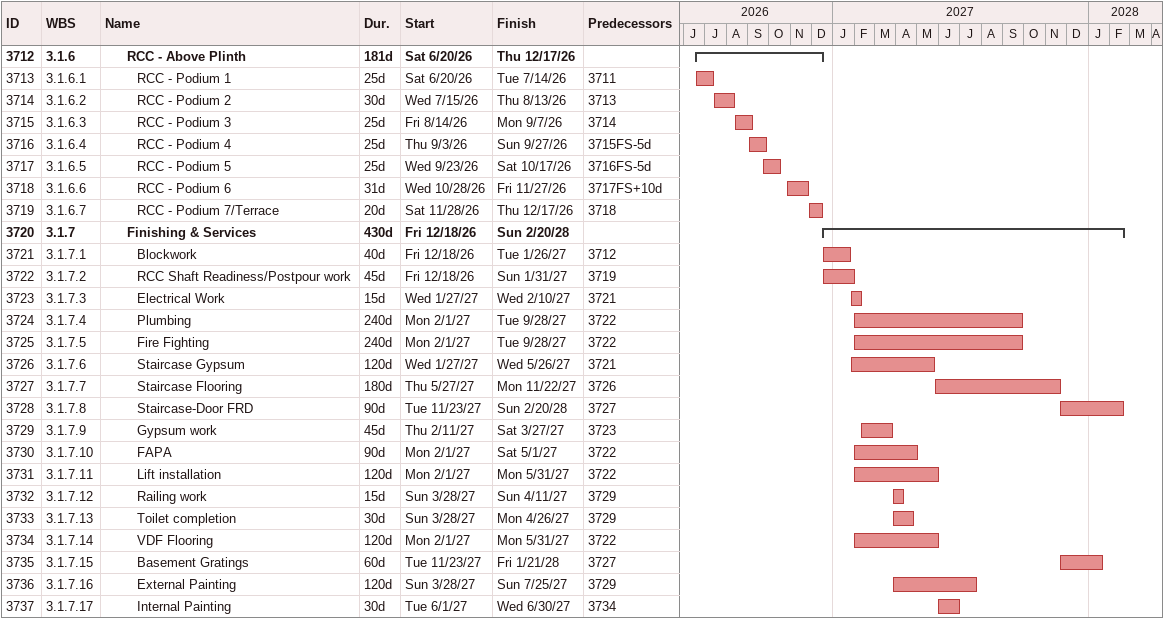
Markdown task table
| ID | WBS | Task | Duration | Start | Finish | Predecessors |
|---|---|---|---|---|---|---|
| 3712 | 3.1.6 | **RCC - Above Plinth** | 181d | 2026-06-20 | 2026-12-17 |  |
| 3713 | 3.1.6.1 | RCC - Podium 1 | 25d | 2026-06-20 | 2026-07-14 | 3711 |
| 3714 | 3.1.6.2 | RCC - Podium 2 | 30d | 2026-07-15 | 2026-08-13 | 3713 |
| 3715 | 3.1.6.3 | RCC - Podium 3 | 25d | 2026-08-14 | 2026-09-07 | 3714 |
| 3716 | 3.1.6.4 | RCC - Podium 4 | 25d | 2026-09-03 | 2026-09-27 | 3715FS-5d |
| 3717 | 3.1.6.5 | RCC - Podium 5 | 25d | 2026-09-23 | 2026-10-17 | 3716FS-5d |
| 3718 | 3.1.6.6 | RCC - Podium 6 | 31d | 2026-10-28 | 2026-11-27 | 3717FS+10d |
| 3719 | 3.1.6.7 | RCC - Podium 7/Terrace | 20d | 2026-11-28 | 2026-12-17 | 3718 |
| 3720 | 3.1.7 | **Finishing & Services** | 430d | 2026-12-18 | 2028-02-20 |  |
| 3721 | 3.1.7.1 | Blockwork | 40d | 2026-12-18 | 2027-01-26 | 3712 |
| 3722 | 3.1.7.2 | RCC Shaft Readiness/Postpour work | 45d | 2026-12-18 | 2027-01-31 | 3719 |
| 3723 | 3.1.7.3 | Electrical Work | 15d | 2027-01-27 | 2027-02-10 | 3721 |
| 3724 | 3.1.7.4 | Plumbing | 240d | 2027-02-01 | 2027-09-28 | 3722 |
| 3725 | 3.1.7.5 | Fire Fighting | 240d | 2027-02-01 | 2027-09-28 | 3722 |
| 3726 | 3.1.7.6 | Staircase Gypsum | 120d | 2027-01-27 | 2027-05-26 | 3721 |
| 3727 | 3.1.7.7 | Staircase Flooring | 180d | 2027-05-27 | 2027-11-22 | 3726 |
| 3728 | 3.1.7.8 | Staircase-Door FRD | 90d | 2027-11-23 | 2028-02-20 | 3727 |
| 3729 | 3.1.7.9 | Gypsum work | 45d | 2027-02-11 | 2027-03-27 | 3723 |
| 3730 | 3.1.7.10 | FAPA | 90d | 2027-02-01 | 2027-05-01 | 3722 |
| 3731 | 3.1.7.11 | Lift installation | 120d | 2027-02-01 | 2027-05-31 | 3722 |
| 3732 | 3.1.7.12 | Railing work | 15d | 2027-03-28 | 2027-04-11 | 3729 |
| 3733 | 3.1.7.13 | Toilet completion | 30d | 2027-03-28 | 2027-04-26 | 3729 |
| 3734 | 3.1.7.14 | VDF Flooring | 120d | 2027-02-01 | 2027-05-31 | 3722 |
| 3735 | 3.1.7.15 | Basement Gratings | 60d | 2027-11-23 | 2028-01-21 | 3727 |
| 3736 | 3.1.7.16 | External Painting | 120d | 2027-03-28 | 2027-07-25 | 3729 |
| 3737 | 3.1.7.17 | Internal Painting | 30d | 2027-06-01 | 2027-06-30 | 3734 |
